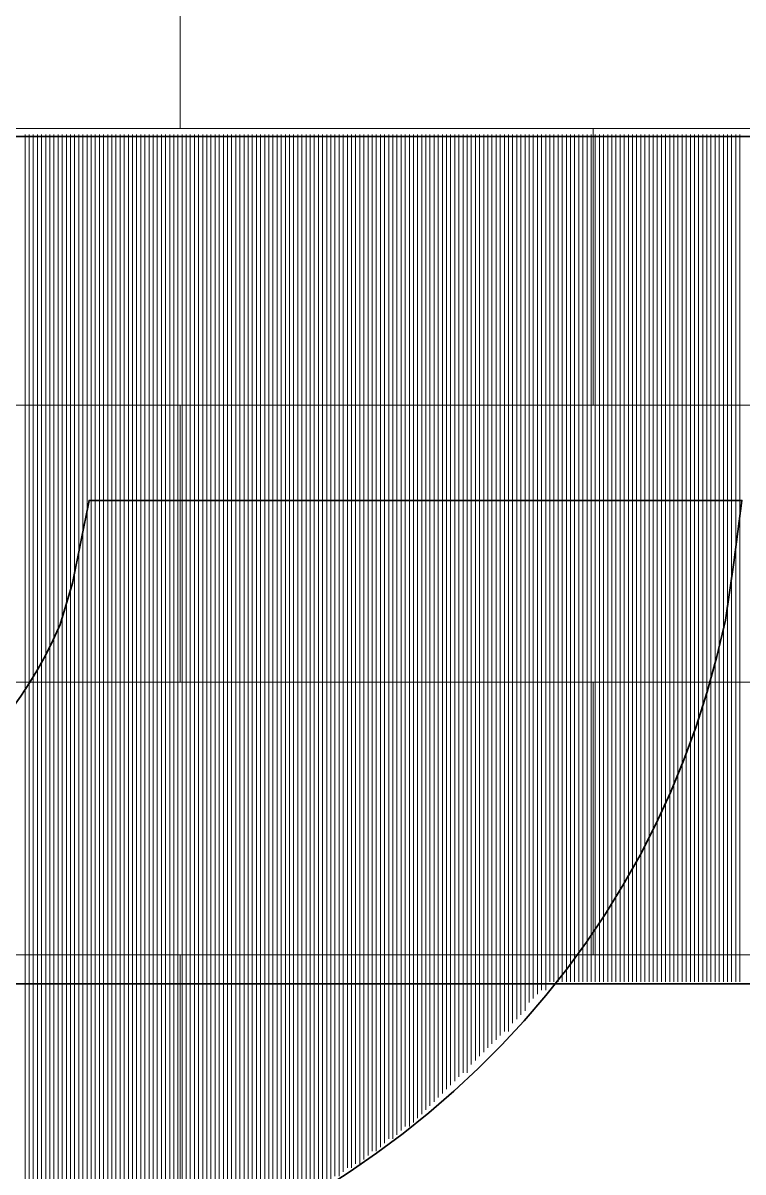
# Model space of a CAD drawing. Header units: inches. Extents: x 5 to 516, y -193 to 129.
# Drawn here: x 87.339 to 87.92, y -83.788 to -82.861 of the extents above; entities that cross this region are included whole.
import ezdxf

# ---------------------------------------------------------------- set-up
doc = ezdxf.new("R2010")
doc.units = ezdxf.units.IN
doc.header["$MEASUREMENT"] = 0
doc.layers.add('PDF4_Geometry', color=7, linetype='Continuous')

msp = doc.modelspace()

# ---------------------------------------------------------------- linework, layer by layer
at = {"layer": 'PDF4_Geometry', "lineweight": 15}
for points in [[(87.4654286, -82.9463156), (87.4654286, -82.7263156)], [(78.672093, -82.9463156), (90.7987622, -82.9463156), (96.6354292, -82.9463156), (105.0054318, -82.9463156)], [(87.798762, -83.169649), (87.798762, -82.9463156)], [(78.672093, -83.169649), (90.7987622, -83.169649), (96.6354292, -83.169649), (105.0054318, -83.169649)], [(87.4654286, -83.3929824), (87.4654286, -83.169649)], [(78.672093, -83.3929824), (90.7987622, -83.3929824), (96.6354292, -83.3929824), (105.0054318, -83.3929824)], [(87.798762, -83.6129823), (87.798762, -83.3929824)], [(78.672093, -83.6129823), (90.7987622, -83.6129823), (96.6354292, -83.6129823), (105.0054318, -83.6129823)], [(87.4654286, -83.8363159), (87.4654286, -83.6129823)]]:
    msp.add_lwpolyline(points, dxfattribs=at)
at = {"layer": 'PDF4_Geometry', "lineweight": 35}
msp.add_lwpolyline([(83.8754184, -83.6363167), (83.8754184, -82.9529833), (99.6120869, -82.9529833), (99.6120869, -83.6363167)], close=True, dxfattribs=at)
at = {"layer": 'PDF4_Geometry', "lineweight": 15}
for points in [[(87.3404252, -83.6346511), (87.3404252, -82.9513177), (87.3404252, -83.6346511)], [(87.343755, -83.6346511), (87.343755, -82.9513177), (87.343755, -83.6346511)], [(87.3470849, -83.6346511), (87.3470849, -82.9513177), (87.3470849, -83.6346511)], [(87.3504214, -83.6346511), (87.3504214, -82.9513177), (87.3504214, -83.6346511)], [(87.353758, -83.6346511), (87.353758, -82.9513177), (87.353758, -83.6346511)], [(87.3570878, -83.6346511), (87.3570878, -82.9513177), (87.3570878, -83.6346511)], [(87.3604176, -83.6346511), (87.3604176, -82.9513177), (87.3604176, -83.6346511)], [(87.3637542, -83.6346511), (87.3637542, -82.9513177), (87.3637542, -83.6346511)], [(87.3670908, -83.6346511), (87.3670908, -82.9513177), (87.3670908, -83.6346511)], [(87.3704206, -83.6346511), (87.3704206, -82.9513177), (87.3704206, -83.6346511)], [(87.3737572, -83.6346511), (87.3737572, -82.9513177), (87.3737572, -83.6346511)], [(87.377087, -83.6346511), (87.377087, -82.9513177), (87.377087, -83.6346511)], [(87.3804236, -83.6346511), (87.3804236, -82.9513177), (87.3804236, -83.6346511)], [(87.3837534, -83.6346511), (87.3837534, -82.9513177), (87.3837534, -83.6346511)], [(87.38709, -83.6346511), (87.38709, -82.9513177), (87.38709, -83.6346511)], [(87.3904198, -83.6346511), (87.3904198, -82.9513177), (87.3904198, -83.6346511)], [(87.3937564, -83.6346511), (87.3937564, -82.9513177), (87.3937564, -83.6346511)], [(87.3970862, -83.6346511), (87.3970862, -82.9513177), (87.3970862, -83.6346511)], [(87.4004228, -83.6346511), (87.4004228, -82.9513177), (87.4004228, -83.6346511)], [(87.4037526, -83.6346511), (87.4037526, -82.9513177), (87.4037526, -83.6346511)], [(87.4070892, -83.6346511), (87.4070892, -82.9513177), (87.4070892, -83.6346511)], [(87.410419, -83.6346511), (87.410419, -82.9513177), (87.410419, -83.6346511)], [(87.4137556, -83.6346511), (87.4137556, -82.9513177), (87.4137556, -83.6346511)], [(87.4170854, -83.6346511), (87.4170854, -82.9513177), (87.4170854, -83.6346511)], [(87.420422, -83.6346511), (87.420422, -82.9513177), (87.420422, -83.6346511)], [(87.4237586, -83.6346511), (87.4237586, -82.9513177), (87.4237586, -83.6346511)], [(87.4270884, -83.6346511), (87.4270884, -82.9513177), (87.4270884, -83.6346511)], [(87.4304182, -83.6346511), (87.4304182, -82.9513177), (87.4304182, -83.6346511)], [(87.4337548, -83.6346511), (87.4337548, -82.9513177), (87.4337548, -83.6346511)], [(87.4370914, -83.6346511), (87.4370914, -82.9513177), (87.4370914, -83.6346511)], [(87.4404212, -83.6346511), (87.4404212, -82.9513177), (87.4404212, -83.6346511)], [(87.443751, -83.6346511), (87.443751, -82.9513177), (87.443751, -83.6346511)], [(87.4470876, -83.6346511), (87.4470876, -82.9513177), (87.4470876, -83.6346511)], [(87.4504242, -83.6346511), (87.4504242, -82.9513177), (87.4504242, -83.6346511)], [(87.453754, -83.6346511), (87.453754, -82.9513177), (87.453754, -83.6346511)], [(87.4570906, -83.6346511), (87.4570906, -82.9513177), (87.4570906, -83.6346511)], [(87.4604204, -83.6346511), (87.4604204, -82.9513177), (87.4604204, -83.6346511)], [(87.463757, -83.6346511), (87.463757, -82.9513177), (87.463757, -83.6346511)], [(87.4670868, -83.6346511), (87.4670868, -82.9513177), (87.4670868, -83.6346511)], [(87.4704233, -83.6346511), (87.4704233, -82.9513177), (87.4704233, -83.6346511)], [(87.4737532, -83.6346511), (87.4737532, -82.9513177), (87.4737532, -83.6346511)], [(87.4770897, -83.6346511), (87.4770897, -82.9513177), (87.4770897, -83.6346511)], [(87.4804196, -83.6346511), (87.4804196, -82.9513177), (87.4804196, -83.6346511)], [(87.4837561, -83.6346511), (87.4837561, -82.9513177), (87.4837561, -83.6346511)], [(87.4870859, -83.6346511), (87.4870859, -82.9513177), (87.4870859, -83.6346511)], [(87.4904225, -83.6346511), (87.4904225, -82.9513177), (87.4904225, -83.6346511)], [(87.4937523, -83.6346511), (87.4937523, -82.9513177), (87.4937523, -83.6346511)], [(87.4970889, -83.6346511), (87.4970889, -82.9513177), (87.4970889, -83.6346511)], [(87.5004187, -83.6346511), (87.5004187, -82.9513177), (87.5004187, -83.6346511)], [(87.5037553, -83.6346511), (87.5037553, -82.9513177), (87.5037553, -83.6346511)], [(87.5070919, -83.6346511), (87.5070919, -82.9513177), (87.5070919, -83.6346511)], [(87.5104217, -83.6346511), (87.5104217, -82.9513177), (87.5104217, -83.6346511)], [(87.5137515, -83.6346511), (87.5137515, -82.9513177), (87.5137515, -83.6346511)], [(87.5170881, -83.6346511), (87.5170881, -82.9513177), (87.5170881, -83.6346511)], [(87.5204247, -83.6346511), (87.5204247, -82.9513177), (87.5204247, -83.6346511)], [(87.5237545, -83.6346511), (87.5237545, -82.9513177), (87.5237545, -83.6346511)], [(87.5270843, -83.6346511), (87.5270843, -82.9513177), (87.5270843, -83.6346511)], [(87.5304209, -83.6346511), (87.5304209, -82.9513177), (87.5304209, -83.6346511)], [(87.5337575, -83.6346511), (87.5337575, -82.9513177), (87.5337575, -83.6346511)], [(87.5370873, -83.6346511), (87.5370873, -82.9513177), (87.5370873, -83.6346511)], [(87.5404239, -83.6346511), (87.5404239, -82.9513177), (87.5404239, -83.6346511)], [(87.5437537, -83.6346511), (87.5437537, -82.9513177), (87.5437537, -83.6346511)], [(87.5470903, -83.6346511), (87.5470903, -82.9513177), (87.5470903, -83.6346511)], [(87.5504201, -83.6346511), (87.5504201, -82.9513177), (87.5504201, -83.6346511)], [(87.5537567, -83.6346511), (87.5537567, -82.9513177), (87.5537567, -83.6346511)], [(87.5570865, -83.6346511), (87.5570865, -82.9513177), (87.5570865, -83.6346511)], [(87.5604231, -83.6346511), (87.5604231, -82.9513177), (87.5604231, -83.6346511)], [(87.5637529, -83.6346511), (87.5637529, -82.9513177), (87.5637529, -83.6346511)], [(87.5670895, -83.6346511), (87.5670895, -82.9513177), (87.5670895, -83.6346511)], [(87.5704193, -83.6346511), (87.5704193, -82.9513177), (87.5704193, -83.6346511)], [(87.5737559, -83.6346511), (87.5737559, -82.9513177), (87.5737559, -83.6346511)], [(87.5770857, -83.6346511), (87.5770857, -82.9513177), (87.5770857, -83.6346511)], [(87.5804223, -83.6346511), (87.5804223, -82.9513177), (87.5804223, -83.6346511)], [(87.5837521, -83.6346511), (87.5837521, -82.9513177), (87.5837521, -83.6346511)], [(87.5870887, -83.6346511), (87.5870887, -82.9513177), (87.5870887, -83.6346511)], [(87.5904253, -83.6346511), (87.5904253, -82.9513177), (87.5904253, -83.6346511)], [(87.5937551, -83.6346511), (87.5937551, -82.9513177), (87.5937551, -83.6346511)], [(87.5970849, -83.6346511), (87.5970849, -82.9513177), (87.5970849, -83.6346511)], [(87.6004215, -83.6346511), (87.6004215, -82.9513177), (87.6004215, -83.6346511)], [(87.603758, -83.6346511), (87.603758, -82.9513177), (87.603758, -83.6346511)], [(87.6070879, -83.6346511), (87.6070879, -82.9513177), (87.6070879, -83.6346511)], [(87.6104177, -83.6346511), (87.6104177, -82.9513177), (87.6104177, -83.6346511)], [(87.6137543, -83.6346511), (87.6137543, -82.9513177), (87.6137543, -83.6346511)], [(87.6170908, -83.6346511), (87.6170908, -82.9513177), (87.6170908, -83.6346511)], [(87.6204206, -83.6346511), (87.6204206, -82.9513177), (87.6204206, -83.6346511)], [(87.6237572, -83.6346511), (87.6237572, -82.9513177), (87.6237572, -83.6346511)], [(87.627087, -83.6346511), (87.627087, -82.9513177), (87.627087, -83.6346511)], [(87.6304236, -83.6346511), (87.6304236, -82.9513177), (87.6304236, -83.6346511)], [(87.6337534, -83.6346511), (87.6337534, -82.9513177), (87.6337534, -83.6346511)], [(87.63709, -83.6346511), (87.63709, -82.9513177), (87.63709, -83.6346511)], [(87.6404198, -83.6346511), (87.6404198, -82.9513177), (87.6404198, -83.6346511)], [(87.6437564, -83.6346511), (87.6437564, -82.9513177), (87.6437564, -83.6346511)], [(87.6470862, -83.6346511), (87.6470862, -82.9513177), (87.6470862, -83.6346511)], [(87.6504228, -83.6346511), (87.6504228, -82.9513177), (87.6504228, -83.6346511)], [(87.6537526, -83.6346511), (87.6537526, -82.9513177), (87.6537526, -83.6346511)], [(87.6570892, -83.6346511), (87.6570892, -82.9513177), (87.6570892, -83.6346511)], [(87.660419, -83.6346511), (87.660419, -82.9513177), (87.660419, -83.6346511)], [(87.6637556, -83.6346511), (87.6637556, -82.9513177), (87.6637556, -83.6346511)], [(87.6670854, -83.6346511), (87.6670854, -82.9513177), (87.6670854, -83.6346511)], [(87.670422, -83.6346511), (87.670422, -82.9513177), (87.670422, -83.6346511)], [(87.6737586, -83.6346511), (87.6737586, -82.9513177), (87.6737586, -83.6346511)], [(87.6770884, -83.6346511), (87.6770884, -82.9513177), (87.6770884, -83.6346511)], [(87.6804182, -83.6346511), (87.6804182, -82.9513177), (87.6804182, -83.6346511)], [(87.6837548, -83.6346511), (87.6837548, -82.9513177), (87.6837548, -83.6346511)], [(87.6870914, -83.6346511), (87.6870914, -82.9513177), (87.6870914, -83.6346511)], [(87.6904212, -83.6346511), (87.6904212, -82.9513177), (87.6904212, -83.6346511)], [(87.693751, -83.6346511), (87.693751, -82.9513177), (87.693751, -83.6346511)], [(87.6970876, -83.6346511), (87.6970876, -82.9513177), (87.6970876, -83.6346511)], [(87.7004242, -83.6346511), (87.7004242, -82.9513177), (87.7004242, -83.6346511)], [(87.703754, -83.6346511), (87.703754, -82.9513177), (87.703754, -83.6346511)], [(87.7070906, -83.6346511), (87.7070906, -82.9513177), (87.7070906, -83.6346511)], [(87.7104204, -83.6346511), (87.7104204, -82.9513177), (87.7104204, -83.6346511)], [(87.713757, -83.6346511), (87.713757, -82.9513177), (87.713757, -83.6346511)], [(87.7170868, -83.6346511), (87.7170868, -82.9513177), (87.7170868, -83.6346511)], [(87.7204234, -83.6346511), (87.7204234, -82.9513177), (87.7204234, -83.6346511)], [(87.7237532, -83.6346511), (87.7237532, -82.9513177), (87.7237532, -83.6346511)], [(87.7270898, -83.6346511), (87.7270898, -82.9513177), (87.7270898, -83.6346511)], [(87.7304196, -83.6346511), (87.7304196, -82.9513177), (87.7304196, -83.6346511)], [(87.7337562, -83.6346511), (87.7337562, -82.9513177), (87.7337562, -83.6346511)], [(87.737086, -83.6346511), (87.737086, -82.9513177), (87.737086, -83.6346511)], [(87.7404226, -83.6346511), (87.7404226, -82.9513177), (87.7404226, -83.6346511)], [(87.7437524, -83.6346511), (87.7437524, -82.9513177), (87.7437524, -83.6346511)], [(87.747089, -83.6346511), (87.747089, -82.9513177), (87.747089, -83.6346511)], [(87.7504188, -83.6346511), (87.7504188, -82.9513177), (87.7504188, -83.6346511)], [(87.7537553, -83.6346511), (87.7537553, -82.9513177), (87.7537553, -83.6346511)], [(87.7570919, -83.6346511), (87.7570919, -82.9513177), (87.7570919, -83.6346511)], [(87.7604217, -83.6346511), (87.7604217, -82.9513177), (87.7604217, -83.6346511)], [(87.7637516, -83.6346511), (87.7637516, -82.9513177), (87.7637516, -83.6346511)], [(87.7670881, -83.6346511), (87.7670881, -82.9513177), (87.7670881, -83.6346511)], [(87.7704247, -83.6346511), (87.7704247, -82.9513177), (87.7704247, -83.6346511)], [(87.7737545, -83.6346511), (87.7737545, -82.9513177), (87.7737545, -83.6346511)], [(87.7770843, -83.6346511), (87.7770843, -82.9513177), (87.7770843, -83.6346511)], [(87.7804209, -83.6346511), (87.7804209, -82.9513177), (87.7804209, -83.6346511)], [(87.7837575, -83.6346511), (87.7837575, -82.9513177), (87.7837575, -83.6346511)], [(87.7870873, -83.6346511), (87.7870873, -82.9513177), (87.7870873, -83.6346511)], [(87.7904239, -83.6346511), (87.7904239, -82.9513177), (87.7904239, -83.6346511)], [(87.7937537, -83.6346511), (87.7937537, -82.9513177), (87.7937537, -83.6346511)], [(87.7970903, -83.6346511), (87.7970903, -82.9513177), (87.7970903, -83.6346511)], [(87.8004201, -83.6346511), (87.8004201, -82.9513177), (87.8004201, -83.6346511)], [(87.8037567, -83.6346511), (87.8037567, -82.9513177), (87.8037567, -83.6346511)], [(87.8070865, -83.6346511), (87.8070865, -82.9513177), (87.8070865, -83.6346511)], [(87.8104231, -83.6346511), (87.8104231, -82.9513177), (87.8104231, -83.6346511)], [(87.8137529, -83.6346511), (87.8137529, -82.9513177), (87.8137529, -83.6346511)], [(87.8170895, -83.6346511), (87.8170895, -82.9513177), (87.8170895, -83.6346511)], [(87.8204193, -83.6346511), (87.8204193, -82.9513177), (87.8204193, -83.6346511)], [(87.8237559, -83.6346511), (87.8237559, -82.9513177), (87.8237559, -83.6346511)], [(87.8270857, -83.6346511), (87.8270857, -82.9513177), (87.8270857, -83.6346511)], [(87.8304223, -83.6346511), (87.8304223, -82.9513177), (87.8304223, -83.6346511)], [(87.8337521, -83.6346511), (87.8337521, -82.9513177), (87.8337521, -83.6346511)], [(87.8370887, -83.6346511), (87.8370887, -82.9513177), (87.8370887, -83.6346511)], [(87.8404253, -83.6346511), (87.8404253, -82.9513177), (87.8404253, -83.6346511)], [(87.8437551, -83.6346511), (87.8437551, -82.9513177), (87.8437551, -83.6346511)], [(87.8470849, -83.6346511), (87.8470849, -82.9513177), (87.8470849, -83.6346511)], [(87.8504215, -83.6346511), (87.8504215, -82.9513177), (87.8504215, -83.6346511)], [(87.8537581, -83.6346511), (87.8537581, -82.9513177), (87.8537581, -83.6346511)], [(87.8570879, -83.6346511), (87.8570879, -82.9513177), (87.8570879, -83.6346511)], [(87.8604177, -83.6346511), (87.8604177, -82.9513177), (87.8604177, -83.6346511)], [(87.8637543, -83.6346511), (87.8637543, -82.9513177), (87.8637543, -83.6346511)], [(87.8670909, -83.6346511), (87.8670909, -82.9513177), (87.8670909, -83.6346511)], [(87.8704207, -83.6346511), (87.8704207, -82.9513177), (87.8704207, -83.6346511)], [(87.8737573, -83.6346511), (87.8737573, -82.9513177), (87.8737573, -83.6346511)], [(87.8770871, -83.6346511), (87.8770871, -82.9513177), (87.8770871, -83.6346511)], [(87.8804237, -83.6346511), (87.8804237, -82.9513177), (87.8804237, -83.6346511)], [(87.8837535, -83.6346511), (87.8837535, -82.9513177), (87.8837535, -83.6346511)], [(87.88709, -83.6346511), (87.88709, -82.9513177), (87.88709, -83.6346511)], [(87.8904199, -83.6346511), (87.8904199, -82.9513177), (87.8904199, -83.6346511)], [(87.8937564, -83.6346511), (87.8937564, -82.9513177), (87.8937564, -83.6346511)], [(87.8970863, -83.6346511), (87.8970863, -82.9513177), (87.8970863, -83.6346511)], [(87.9004228, -83.6346511), (87.9004228, -82.9513177), (87.9004228, -83.6346511)], [(87.9037526, -83.6346511), (87.9037526, -82.9513177), (87.9037526, -83.6346511)], [(87.9070892, -83.6346511), (87.9070892, -82.9513177), (87.9070892, -83.6346511)], [(87.910419, -83.6346511), (87.910419, -82.9513177), (87.910419, -83.6346511)], [(87.9137556, -83.6346511), (87.9137556, -82.9513177), (87.9137556, -83.6346511)], [(87.9170854, -83.6346511), (87.9170854, -82.9513177), (87.9170854, -83.6346511)], [(87.3937564, -83.8846511), (87.3937564, -83.2413177), (87.3937564, -83.8846511)], [(87.3970862, -83.8846511), (87.3970862, -83.2413177), (87.3970862, -83.8846511)], [(87.4004228, -83.8813179), (87.4004228, -83.2413178), (87.4004228, -83.8813179)], [(87.4037526, -83.8813179), (87.4037526, -83.2413178), (87.4037526, -83.8813179)], [(87.4070892, -83.8813179), (87.4070892, -83.2413178), (87.4070892, -83.8813179)], [(87.410419, -83.8779847), (87.410419, -83.241318), (87.410419, -83.8779847)], [(87.4137556, -83.8779847), (87.4137556, -83.241318), (87.4137556, -83.8779847)], [(87.4170854, -83.8779847), (87.4170854, -83.241318), (87.4170854, -83.8779847)], [(87.420422, -83.8746515), (87.420422, -83.2413181), (87.420422, -83.8746515)], [(87.4237586, -83.8746515), (87.4237586, -83.2413181), (87.4237586, -83.8746515)], [(87.4270884, -83.8713183), (87.4270884, -83.2413183), (87.4270884, -83.8713183)], [(87.4304182, -83.8713183), (87.4304182, -83.2413183), (87.4304182, -83.8713183)], [(87.4337548, -83.8713183), (87.4337548, -83.2413183), (87.4337548, -83.8713183)], [(87.4370914, -83.8679817), (87.4370914, -83.241315), (87.4370914, -83.8679817)], [(87.4404212, -83.8679817), (87.4404212, -83.241315), (87.4404212, -83.8679817)], [(87.443751, -83.8646519), (87.443751, -83.2413185), (87.443751, -83.8646519)], [(87.4470876, -83.8646519), (87.4470876, -83.2413185), (87.4470876, -83.8646519)], [(87.4504242, -83.8646519), (87.4504242, -83.2413185), (87.4504242, -83.8646519)], [(87.453754, -83.8613153), (87.453754, -83.2413153), (87.453754, -83.8613153)], [(87.4570906, -83.8613153), (87.4570906, -83.2413153), (87.4570906, -83.8613153)], [(87.4604204, -83.8579855), (87.4604204, -83.2413188), (87.4604204, -83.8579855)], [(87.463757, -83.8579855), (87.463757, -83.2413188), (87.463757, -83.8579855)], [(87.4670868, -83.8579855), (87.4670868, -83.2413188), (87.4670868, -83.8579855)], [(87.4704233, -83.8546489), (87.4704233, -83.2413155), (87.4704233, -83.8546489)], [(87.4737532, -83.8546489), (87.4737532, -83.2413155), (87.4737532, -83.8546489)], [(87.4770897, -83.8513157), (87.4770897, -83.2413157), (87.4770897, -83.8513157)], [(87.4804196, -83.8513157), (87.4804196, -83.2413157), (87.4804196, -83.8513157)], [(87.4837561, -83.8479825), (87.4837561, -83.2413158), (87.4837561, -83.8479825)], [(87.4870859, -83.8479825), (87.4870859, -83.2413158), (87.4870859, -83.8479825)], [(87.4904225, -83.8479825), (87.4904225, -83.2413158), (87.4904225, -83.8479825)], [(87.4937523, -83.8446493), (87.4937523, -83.2413159), (87.4937523, -83.8446493)], [(87.4970889, -83.8446493), (87.4970889, -83.2413159), (87.4970889, -83.8446493)], [(87.5004187, -83.8413161), (87.5004187, -83.2413161), (87.5004187, -83.8413161)], [(87.5037553, -83.8413161), (87.5037553, -83.2413161), (87.5037553, -83.8413161)], [(87.5070919, -83.8379829), (87.5070919, -83.2413162), (87.5070919, -83.8379829)], [(87.5104217, -83.8379829), (87.5104217, -83.2413162), (87.5104217, -83.8379829)], [(87.5137515, -83.8346497), (87.5137515, -83.2413164), (87.5137515, -83.8346497)], [(87.5170881, -83.8346497), (87.5170881, -83.2413164), (87.5170881, -83.8346497)], [(87.5204247, -83.8313165), (87.5204247, -83.2413165), (87.5204247, -83.8313165)], [(87.5237545, -83.8313165), (87.5237545, -83.2413165), (87.5237545, -83.8313165)], [(87.5270843, -83.8279833), (87.5270843, -83.2413166), (87.5270843, -83.8279833)], [(87.5304209, -83.8279833), (87.5304209, -83.2413166), (87.5304209, -83.8279833)], [(87.5337575, -83.8246501), (87.5337575, -83.2413168), (87.5337575, -83.8246501)], [(87.5370873, -83.8246501), (87.5370873, -83.2413168), (87.5370873, -83.8246501)], [(87.5404239, -83.8213169), (87.5404239, -83.2413169), (87.5404239, -83.8213169)], [(87.5437537, -83.8179837), (87.5437537, -83.241317), (87.5437537, -83.8179837)], [(87.5470903, -83.8179837), (87.5470903, -83.241317), (87.5470903, -83.8179837)], [(87.5504201, -83.8146505), (87.5504201, -83.2413172), (87.5504201, -83.8146505)], [(87.5537567, -83.8146505), (87.5537567, -83.2413172), (87.5537567, -83.8146505)], [(87.5570865, -83.8113173), (87.5570865, -83.2413173), (87.5570865, -83.8113173)], [(87.5604231, -83.8113173), (87.5604231, -83.2413173), (87.5604231, -83.8113173)], [(87.5637529, -83.8079842), (87.5637529, -83.2413174), (87.5637529, -83.8079842)], [(87.5670895, -83.804651), (87.5670895, -83.2413176), (87.5670895, -83.804651)], [(87.5704193, -83.804651), (87.5704193, -83.2413176), (87.5704193, -83.804651)], [(87.5737559, -83.8013178), (87.5737559, -83.2413177), (87.5737559, -83.8013178)], [(87.5770857, -83.8013178), (87.5770857, -83.2413177), (87.5770857, -83.8013178)], [(87.5804223, -83.7979846), (87.5804223, -83.2413178), (87.5804223, -83.7979846)], [(87.5837521, -83.7946514), (87.5837521, -83.241318), (87.5837521, -83.7946514)], [(87.5870887, -83.7946514), (87.5870887, -83.241318), (87.5870887, -83.7946514)], [(87.5904253, -83.7913182), (87.5904253, -83.2413181), (87.5904253, -83.7913182)], [(87.5937551, -83.7913182), (87.5937551, -83.2413181), (87.5937551, -83.7913182)], [(87.5970849, -83.787985), (87.5970849, -83.2413183), (87.5970849, -83.787985)], [(87.6004215, -83.7846484), (87.6004215, -83.241315), (87.6004215, -83.7846484)], [(87.603758, -83.7846484), (87.603758, -83.241315), (87.603758, -83.7846484)], [(87.6070879, -83.7813186), (87.6070879, -83.2413185), (87.6070879, -83.7813186)], [(87.6104177, -83.7813186), (87.6104177, -83.2413185), (87.6104177, -83.7813186)], [(87.6137543, -83.777982), (87.6137543, -83.2413153), (87.6137543, -83.777982)], [(87.6170908, -83.7746522), (87.6170908, -83.2413188), (87.6170908, -83.7746522)], [(87.6204206, -83.7713156), (87.6204206, -83.2413155), (87.6204206, -83.7713156)], [(87.6237572, -83.7713156), (87.6237572, -83.2413155), (87.6237572, -83.7713156)], [(87.627087, -83.7679824), (87.627087, -83.2413157), (87.627087, -83.7679824)], [(87.6304236, -83.7646492), (87.6304236, -83.2413158), (87.6304236, -83.7646492)], [(87.6337534, -83.761316), (87.6337534, -83.2413159), (87.6337534, -83.761316)], [(87.63709, -83.761316), (87.63709, -83.2413159), (87.63709, -83.761316)], [(87.6404198, -83.7579828), (87.6404198, -83.2413161), (87.6404198, -83.7579828)], [(87.6437564, -83.7546496), (87.6437564, -83.2413162), (87.6437564, -83.7546496)], [(87.6470862, -83.7513164), (87.6470862, -83.2413164), (87.6470862, -83.7513164)], [(87.6504228, -83.7513164), (87.6504228, -83.2413164), (87.6504228, -83.7513164)], [(87.6537526, -83.7479832), (87.6537526, -83.2413165), (87.6537526, -83.7479832)], [(87.6570892, -83.74465), (87.6570892, -83.2413166), (87.6570892, -83.74465)], [(87.660419, -83.7413168), (87.660419, -83.2413168), (87.660419, -83.7413168)], [(87.6637556, -83.7379836), (87.6637556, -83.2413169), (87.6637556, -83.7379836)], [(87.6670854, -83.7346504), (87.6670854, -83.241317), (87.6670854, -83.7346504)], [(87.670422, -83.7313172), (87.670422, -83.2413172), (87.670422, -83.7313172)], [(87.6737586, -83.727984), (87.6737586, -83.2413173), (87.6737586, -83.727984)], [(87.6770884, -83.7246508), (87.6770884, -83.2413174), (87.6770884, -83.7246508)], [(87.6804182, -83.7213176), (87.6804182, -83.2413176), (87.6804182, -83.7213176)], [(87.6837548, -83.7179844), (87.6837548, -83.2413177), (87.6837548, -83.7179844)], [(87.6870914, -83.7146512), (87.6870914, -83.2413178), (87.6870914, -83.7146512)], [(87.6904212, -83.711318), (87.6904212, -83.241318), (87.6904212, -83.711318)], [(87.693751, -83.7079848), (87.693751, -83.2413181), (87.693751, -83.7079848)], [(87.6970876, -83.7079848), (87.6970876, -83.2413181), (87.6970876, -83.7079848)], [(87.7004242, -83.701315), (87.7004242, -83.241315), (87.7004242, -83.701315)], [(87.703754, -83.6979852), (87.703754, -83.2413185), (87.703754, -83.6979852)], [(87.7070906, -83.6946486), (87.7070906, -83.2413153), (87.7070906, -83.6946486)], [(87.7104204, -83.6913188), (87.7104204, -83.2413188), (87.7104204, -83.6913188)], [(87.713757, -83.6879822), (87.713757, -83.2413155), (87.713757, -83.6879822)], [(87.7170868, -83.684649), (87.7170868, -83.2413157), (87.7170868, -83.684649)], [(87.7204234, -83.6813158), (87.7204234, -83.2413158), (87.7204234, -83.6813158)], [(87.7237532, -83.6779826), (87.7237532, -83.2413159), (87.7237532, -83.6779826)], [(87.7270898, -83.6746495), (87.7270898, -83.2413161), (87.7270898, -83.6746495)], [(87.7304196, -83.6746495), (87.7304196, -83.2413161), (87.7304196, -83.6746495)], [(87.7337562, -83.6679831), (87.7337562, -83.2413164), (87.7337562, -83.6679831)], [(87.737086, -83.6646499), (87.737086, -83.2413165), (87.737086, -83.6646499)], [(87.7404226, -83.6613167), (87.7404226, -83.2413166), (87.7404226, -83.6613167)], [(87.7437524, -83.6579835), (87.7437524, -83.2413168), (87.7437524, -83.6579835)], [(87.747089, -83.6513171), (87.747089, -83.241317), (87.747089, -83.6513171)], [(87.7504188, -83.6479839), (87.7504188, -83.2413172), (87.7504188, -83.6479839)], [(87.7537553, -83.6446507), (87.7537553, -83.2413173), (87.7537553, -83.6446507)], [(87.7570919, -83.6413175), (87.7570919, -83.2413174), (87.7570919, -83.6413175)], [(87.7604217, -83.6413175), (87.7604217, -83.2413174), (87.7604217, -83.6413175)], [(87.7637516, -83.6346511), (87.7637516, -83.2413177), (87.7637516, -83.6346511)], [(87.7670881, -83.6279847), (87.7670881, -83.241318), (87.7670881, -83.6279847)], [(87.7704247, -83.6246515), (87.7704247, -83.2413181), (87.7704247, -83.6246515)], [(87.7737545, -83.6213183), (87.7737545, -83.2413183), (87.7737545, -83.6213183)], [(87.7770843, -83.6146519), (87.7770843, -83.2413185), (87.7770843, -83.6146519)], [(87.7804209, -83.6113153), (87.7804209, -83.2413153), (87.7804209, -83.6113153)], [(87.7837575, -83.6046489), (87.7837575, -83.2413155), (87.7837575, -83.6046489)], [(87.7870873, -83.6046489), (87.7870873, -83.2413155), (87.7870873, -83.6046489)], [(87.7904239, -83.5979825), (87.7904239, -83.2413158), (87.7904239, -83.5979825)], [(87.7937537, -83.5913161), (87.7937537, -83.2413161), (87.7937537, -83.5913161)], [(87.7970903, -83.5879829), (87.7970903, -83.2413162), (87.7970903, -83.5879829)], [(87.8004201, -83.5813165), (87.8004201, -83.2413165), (87.8004201, -83.5813165)], [(87.8037567, -83.5779833), (87.8037567, -83.2413166), (87.8037567, -83.5779833)], [(87.8070865, -83.5713169), (87.8070865, -83.2413169), (87.8070865, -83.5713169)], [(87.8104231, -83.5679837), (87.8104231, -83.241317), (87.8104231, -83.5679837)], [(87.8137529, -83.5646505), (87.8137529, -83.2413172), (87.8137529, -83.5646505)], [(87.8170895, -83.5546509), (87.8170895, -83.2413176), (87.8170895, -83.5546509)], [(87.8204193, -83.5479845), (87.8204193, -83.2413178), (87.8204193, -83.5479845)], [(87.8237559, -83.5413181), (87.8237559, -83.2413181), (87.8237559, -83.5413181)], [(87.8270857, -83.5379849), (87.8270857, -83.2413183), (87.8270857, -83.5379849)], [(87.8304223, -83.5313185), (87.8304223, -83.2413185), (87.8304223, -83.5313185)], [(87.8337521, -83.5246522), (87.8337521, -83.2413188), (87.8337521, -83.5246522)], [(87.8370887, -83.5213156), (87.8370887, -83.2413155), (87.8370887, -83.5213156)], [(87.8404253, -83.511316), (87.8404253, -83.2413159), (87.8404253, -83.511316)], [(87.8437551, -83.5046496), (87.8437551, -83.2413162), (87.8437551, -83.5046496)], [(87.8470849, -83.4979832), (87.8470849, -83.2413165), (87.8470849, -83.4979832)], [(87.8504215, -83.4879836), (87.8504215, -83.2413169), (87.8504215, -83.4879836)], [(87.8537581, -83.4813172), (87.8537581, -83.2413172), (87.8537581, -83.4813172)], [(87.8570879, -83.477984), (87.8570879, -83.2413173), (87.8570879, -83.477984)], [(87.8604177, -83.4646512), (87.8604177, -83.2413178), (87.8604177, -83.4646512)], [(87.8637543, -83.4579848), (87.8637543, -83.2413181), (87.8637543, -83.4579848)], [(87.8670909, -83.4479852), (87.8670909, -83.2413185), (87.8670909, -83.4479852)], [(87.8704207, -83.4413188), (87.8704207, -83.2413188), (87.8704207, -83.4413188)], [(87.8737573, -83.434649), (87.8737573, -83.2413157), (87.8737573, -83.434649)], [(87.8770871, -83.4213162), (87.8770871, -83.2413162), (87.8770871, -83.4213162)], [(87.8804237, -83.4113166), (87.8804237, -83.2413166), (87.8804237, -83.4113166)], [(87.8837535, -83.3979838), (87.8837535, -83.2413172), (87.8837535, -83.3979838)], [(87.88709, -83.3946506), (87.88709, -83.2413173), (87.88709, -83.3946506)], [(87.8904199, -83.3779847), (87.8904199, -83.241318), (87.8904199, -83.3779847)], [(87.8937564, -83.3646519), (87.8937564, -83.2413185), (87.8937564, -83.3646519)], [(87.8970863, -83.3546489), (87.8970863, -83.2413155), (87.8970863, -83.3546489)], [(87.9004228, -83.3479825), (87.9004228, -83.2413158), (87.9004228, -83.3479825)], [(87.9037526, -83.3246501), (87.9037526, -83.2413168), (87.9037526, -83.3246501)], [(87.9070892, -83.3079841), (87.9070892, -83.2413174), (87.9070892, -83.3079841)], [(87.910419, -83.3013177), (87.910419, -83.2413177), (87.910419, -83.3013177)], [(87.9137556, -83.2679823), (87.9137556, -83.2413157), (87.9137556, -83.2679823)], [(87.9170854, -83.2546496), (87.9170854, -83.2413162), (87.9170854, -83.2546496)], [(87.3904198, -83.8846511), (87.3904198, -83.2513177), (87.3904198, -83.8846511)], [(87.38709, -83.8879843), (87.38709, -83.2613176), (87.38709, -83.8879843)], [(87.3804236, -83.8879843), (87.3804236, -83.2879842), (87.3804236, -83.8879843)], [(87.3837534, -83.8879843), (87.3837534, -83.2846509), (87.3837534, -83.8879843)], [(87.377087, -83.8913175), (87.377087, -83.3013174), (87.377087, -83.8913175)], [(87.3737572, -83.8913175), (87.3737572, -83.3179841), (87.3737572, -83.8913175)], [(87.3704206, -83.8913175), (87.3704206, -83.3213174), (87.3704206, -83.8913175)], [(87.3670908, -83.8946507), (87.3670908, -83.3313173), (87.3670908, -83.8946507)], [(87.3637542, -83.8946507), (87.3637542, -83.3446506), (87.3637542, -83.8946507)], [(87.3604176, -83.8946507), (87.3604176, -83.347984), (87.3604176, -83.8946507)], [(87.353758, -83.8979839), (87.353758, -83.3646505), (87.353758, -83.8979839)], [(87.3570878, -83.8979839), (87.3570878, -83.3579838), (87.3570878, -83.8979839)], [(87.3504214, -83.8979839), (87.3504214, -83.3746505), (87.3504214, -83.8979839)], [(87.343755, -83.9013171), (87.343755, -83.3846504), (87.343755, -83.9013171)], [(87.3470849, -83.8979839), (87.3470849, -83.3779838), (87.3470849, -83.8979839)], [(87.3404252, -83.9013171), (87.3404252, -83.391317), (87.3404252, -83.9013171)]]:
    msp.add_lwpolyline(points, close=True, dxfattribs=at)
at = {"layer": 'PDF4_Geometry', "lineweight": 35}
msp.add_lwpolyline([(87.9054228, -83.3429831), (87.9120895, -83.2963166), (87.9187562, -83.2463164), (87.3920895, -83.2463164), (87.3787561, -83.3129832), (87.3687561, -83.3463165)], dxfattribs=at)
for points in [[(86.4820894, -83.7196499), (86.9129228, -84.1045387), (87.7697562, -83.9753721), (87.9054228, -83.3429831)], [(87.3687561, -83.3463165), (87.3100895, -83.4825387), (87.1933672, -83.5374832), (87.0487561, -83.5229832)]]:
    msp.add_open_spline(points, degree=3, dxfattribs=at)

doc.saveas('drawing.dxf')
